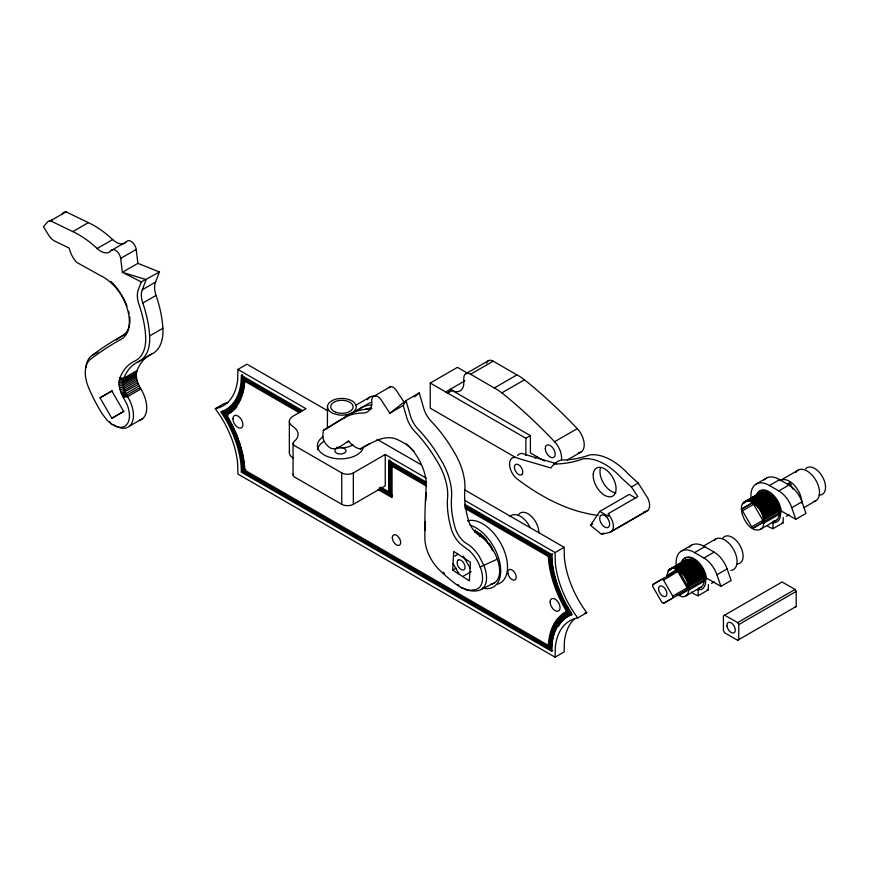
<?xml version="1.0" encoding="UTF-8"?>
<svg xmlns="http://www.w3.org/2000/svg" width="869" height="869" viewBox="0 0 869 869"><rect width="100%" height="100%" fill="white"/><g stroke="black" fill="none" stroke-linecap="round" stroke-linejoin="round"><path stroke-width="1.3" d="M672.758 596.123L672.758 597.981L663.579 603.314L661.896 602.347L652.771 586.575L652.771 584.609L661.939 579.221L663.536 580.144L672.758 596.123L687.183 587.792L688.454 587.498L688.454 589.953L678.906 595.504L678.005 594.993L687.183 589.649L688.454 589.953M666.773 576.581C669.727 555.91 691.681 579.21 688.769 590.105A15.588 9.005 60 0 1 682.165 596.775L676.734 594.624M683.729 561.7C694.157 554.172 705.15 571.487 704.194 581.198A15.588 9.005 60 0 1 698.828 587.857M724.616 615.143L737.64 622.595L738.769 624.561L738.759 639.617L737.629 640.279L724.627 632.795L723.442 630.731L723.41 615.849L782.046 581.991L795.07 589.443L796.2 591.409L796.189 606.464L737.629 640.279M763.84 523.181A15.892 9.179 60 0 1 756.464 529.916C744.69 529.732 732.306 497.655 750.892 501.641C758.854 505.4 764.101 514.437 763.84 523.181L779.265 514.274C780.047 504.4 769.717 487.52 758.767 493.907M327.385 428.623L327.494 406.464M234.663 404.672A77.96 45.014 60 0 1 226.44 411.276L222.79 413.003L225.31 416.99A77.96 45.014 60 0 1 242.19 465.741L242.538 471.476L552.76 650.599L551.619 651.25L241.376 472.128L241.071 465.23A76.363 44.091 60 0 0 224.528 417.489L221.063 412.015L225.658 409.875A76.363 44.091 60 0 0 242.201 381.23L242.516 374.691L241.376 375.343L241.071 381.882A76.363 44.091 60 0 1 224.528 410.526L221.063 412.015M452.695 570.086L453.716 551.424L470.379 562.221L469.358 580.883L452.695 570.086L456.019 568.163M243.668 376.668L242.538 377.32L242.19 382.686A77.96 45.014 60 0 1 225.31 411.928L222.79 413.003M244.71 378.819L244.45 382.827A79.568 45.938 60 0 1 227.222 412.677L224.517 414.002L226.092 416.49A79.568 45.938 60 0 1 243.32 466.24L243.592 470.781L549.414 647.362L549.686 643.114A79.568 45.938 60 0 1 566.914 613.264L568.489 612.591L566.914 610.103A79.568 45.938 60 0 1 549.686 560.353L549.414 555.812M245.775 380.503L244.645 381.154L244.45 384.283A81.165 46.861 60 0 1 226.874 414.73L226.244 415.002L226.874 415.99A81.165 46.861 60 0 1 244.45 466.74L244.645 470.086L549.382 646.025M110.971 281.437A38.964 22.496 60 0 1 129.362 320.846L129.362 322.964A37.052 21.399 60 0 1 122.714 338.313L121.454 339.106A712.341 411.265 60 0 0 91.408 358.604L89.757 359.853A30.513 17.619 60 0 0 87.573 385.032L88.812 388.204A108.038 62.383 60 0 0 95.677 402.51L98.251 407.192A108.256 62.503 60 0 0 102.368 414.057L107.311 420.466L111.275 423.898A23.018 13.285 60 0 0 127.015 424.213A23.018 13.285 60 0 0 126.809 403.922C122.583 396.123 116.87 387.15 119.933 377.917A78.047 45.058 60 0 1 134.847 360.983A46.448 26.809 60 0 0 145.634 336.422A91.288 52.705 60 0 0 138.975 304.389L138.519 302.977A22.029 12.72 60 0 1 138.073 290.365L141.267 281.914L159.396 271.975L137.899 263.35L122.377 272.312L120.661 258.397A7.376 4.258 60 0 0 116.565 251.043A7.376 4.258 60 0 0 111.091 250.587A17.228 9.95 60 0 1 97.132 248.512A87.172 50.326 60 0 0 72.822 231.599L50.489 220.802A11.536 6.659 60 0 0 46.644 223.159L43.45 226.766L47.98 234.065A11.536 6.659 60 0 0 54.704 241.082L69.248 248.121A19.096 11.025 60 0 0 76.581 262.319L100.283 275.506A36.585 21.171 55.7 0 1 126.993 306.062M139.453 420.259A25.473 14.708 60 0 0 140.865 389.019C137.519 383.642 135.032 376.831 137.096 370.542A75.592 43.646 60 0 1 151.543 354.161A48.881 28.221 60 0 0 162.883 328.308A93.733 54.117 60 0 0 156.051 295.427A19.585 11.308 60 0 1 155.573 282.077L159.396 271.975M676.734 569.64L676.364 570.89L667.196 576.277L667.196 575.245L676.734 569.64L678.863 570.879L688.454 587.498M392.049 411.906L389.823 413.188L381.111 399.794A7.376 4.856 60.7 0 0 374.843 395.971A7.376 4.856 60.7 0 0 371.726 401.054A17.228 11.33 60.7 0 1 363.285 413.014A87.172 57.354 60.7 0 0 341.093 419.39L323.377 430.394L322.703 436.868A11.536 7.593 60.7 0 0 328.243 446.416C334.815 452.901 342.875 444.298 348.523 440.985A19.096 12.568 60.7 0 0 360.331 448.958C372.062 442.734 385.803 432.881 399.284 440.485A36.737 23.702 53.2 0 1 413.959 451.359M113.339 424.463A25.473 14.708 60 0 0 131.827 423.127A25.473 14.708 60 0 0 127.602 396.677C124.256 391.3 121.758 384.5 123.822 378.2A75.592 43.646 60 0 1 138.269 361.819A48.881 28.221 60 0 0 149.62 335.966A93.733 54.117 60 0 0 142.788 303.085A19.585 11.308 60 0 1 142.31 289.746L146.133 279.633L122.377 272.312L141.267 281.914M479.569 536.358L480.438 534.348A17.684 10.211 60 0 1 480.818 533.751M681.22 562.699L682.078 560.69A17.684 10.211 60 0 1 702.597 569.532A17.684 10.211 60 0 1 697.427 589.682M756.063 495.623L756.932 493.614A17.684 10.211 60 0 1 777.451 502.456A17.684 10.211 60 0 1 772.28 522.606M406.551 443.896A38.964 22.496 60 0 1 418.934 459.647L420.161 461.917A37.052 21.399 60 0 1 426.223 484.88L426.147 486.944A712.341 411.265 60 0 0 424.865 536.781L424.898 539.714A30.513 17.619 60 0 0 438.465 568.989L440.8 571.226A116.424 67.282 60 0 0 452.575 581.557C459.831 587.563 469.195 592.81 478.83 590.464A25.473 14.708 60 0 0 483.892 565.469L479.558 556.931A25.473 14.708 60 0 0 467.283 543.983L466.11 543.288A18.032 10.406 60 0 1 455.084 527.646A75.592 43.646 60 0 1 451.674 496.112A47.643 27.504 60 0 0 439.833 458.082A93.733 54.117 60 0 0 418.087 429.123A19.585 11.308 60 0 1 410.211 415.165L405.986 400.598L389.823 413.188L403.205 405.443L405.986 400.598L419.26 392.94L423.475 407.507A19.585 11.308 60 0 0 431.35 421.454A93.733 54.117 60 0 1 453.097 450.424A47.643 27.504 60 0 1 464.937 488.454A75.592 43.646 60 0 0 468.348 519.988A18.032 10.406 60 0 0 479.373 535.63L480.546 536.325A29.709 17.163 60 0 1 497.329 559.158A26.515 15.305 60 0 1 490.887 584.174M598.089 515.447A217.619 125.647 60 0 1 589.627 514.1L579.775 511.743A217.619 125.647 60 0 1 518.597 480.046A13.187 7.615 60 0 1 509.842 466.968L509.538 464.057A13.187 7.615 60 0 1 518.597 458.517L550.881 467.946C553.901 463.601 558.886 459.158 564.578 460.016A223.127 129.677 61 0 0 584.815 456.573L589.562 454.976A58.592 33.826 60 0 1 628.559 474.322L638.204 483.055L647.829 498.241A12.285 7.093 60 0 1 646.199 511.363L609.951 532.284L601.587 534.337L590.496 525.343L599.816 511.385L629.265 494.385L635.684 498.089M678.863 570.879L663.536 580.144M414.296 396.959L419.26 392.94M328.949 427.146L360.711 407.995A87.172 42.646 59.4 0 1 371.932 404.943M357.778 410.277L367.663 403.987A87.172 42.646 59.4 0 1 371.541 402.206M343.635 418.108L347.872 415.48A87.172 57.354 60.7 0 1 370.064 409.103L371.78 408.778M454.563 556.247L457.996 554.226M742.452 508.593L751.75 503.129L753.542 504.172L762.895 520.379L762.895 522.443L753.586 527.863L751.718 526.777L742.452 510.787L742.452 508.593L752.826 502.608M788.465 483.522L789.356 483.001L792.93 489.193M463.09 576.31L471.117 571.639M50.489 220.802L66.022 211.83L88.356 222.638A87.172 50.326 60 0 1 112.666 239.551A17.228 9.95 60 0 0 125.853 242.44M49.978 221.237L52.194 219.955M72.822 231.599L88.356 222.638M97.132 248.512L112.666 239.551M111.091 250.587L126.624 241.625A7.376 4.258 60 0 1 132.099 242.071A7.376 4.258 60 0 1 136.194 249.436L137.899 263.35M120.661 258.397L136.194 249.436M142.31 289.746L155.573 282.077M142.788 303.085L156.051 295.427M85.912 367.685A32.957 19.02 60 0 1 92.364 355.247A714.774 412.677 60 0 1 122.507 335.684L125.831 333.761M92.364 355.247L97.893 352.054M149.62 335.966L162.883 328.308M138.269 361.819L151.543 354.161M137.096 370.542L123.822 378.2L119.933 377.917M136.705 371.769L123.441 379.427L119.498 379.275M136.455 373.094L123.192 380.763L119.216 380.796M136.335 374.528L123.061 382.197L119.075 382.425M136.346 376.049L123.072 383.707L119.086 384.141M100.044 397.806L111.873 391.017L123.659 411.482L111.829 418.261L100.044 397.806L112.242 390.757M136.487 377.635L123.224 385.293L119.249 385.945M136.77 379.275L123.507 386.933L119.574 387.802M137.183 380.937L123.909 388.595L120.031 389.692M137.715 382.632L124.441 390.29L120.639 391.615M138.367 384.315L121.378 393.527L126.733 395.265L139.996 387.607M139.127 385.977L125.864 393.635L121.378 393.527M123.235 397.263L127.602 396.677L140.865 389.019M111.829 418.261L124.028 411.222M129.448 426.19L142.712 418.532M574.018 619.282A71.551 41.31 60 0 0 564.383 641.876L564.144 651.935L555.085 657.17L237.921 474.061L237.693 463.731A71.551 41.31 60 0 0 215.273 408.669A71.551 41.31 60 0 0 237.693 379.481L237.921 369.423L246.992 364.198L327.83 410.863M215.273 408.669L224.332 403.433A71.551 41.31 60 0 0 227.917 402.51M226.244 415.002L228.004 414.078A81.165 46.861 60 0 0 236.792 406.931M355.736 405.28L369.705 397.22M243.57 470.531L244.721 470.129M243.592 470.781L245.775 469.423M241.376 472.128L242.516 471.476L242.201 464.578A76.363 44.091 60 0 0 238.779 446.796M373.887 396.253L390.333 386.748M323.377 430.394L328.678 427.331M515.371 457.322L430.253 408.18L430.253 383.044L457.431 367.359L467.348 373.083M465.773 373.768L488.421 360.689M450.207 389.345L453.455 391.05A17.782 10.265 60 0 0 463.774 384.12L463.785 378.124A9.548 5.507 60 0 1 470.542 374.246L493.19 361.167L516.946 374.908A49.348 28.492 60 0 1 524.507 379.796L527.7 382.36A394.961 228.026 60 0 1 571.215 422.377L577.244 428.645A16.022 9.244 60 0 1 584.218 443.896A16.022 9.244 60 0 1 578.569 452.825M430.253 383.044L445.678 391.952L464.926 380.839M445.678 391.952L447.307 392.929L451.837 390.322M447.307 392.929L452.119 390.442L530.405 435.641L530.405 452.923L544.418 461.015M360.331 448.958L369.553 443.624M470.542 374.246L494.298 387.987L516.946 374.908M237.921 369.423L305.964 408.712L293.114 416.132A12.818 7.397 0 0 0 293.114 426.592A20.845 12.036 0 0 1 294.428 441.191A5.942 3.433 0 0 0 294.797 445.808L341.745 472.91A8.19 4.725 0 0 0 353.335 472.91L385.249 454.487L426.244 478.156M494.298 387.987A49.348 28.492 60 0 1 501.858 392.875L524.507 379.796M390.92 461.678L389.779 462.33L426.147 483.327M393.179 465.599L392.049 466.262L426.136 485.934M293.364 473.681A5.942 3.433 0 0 0 294.797 477.19L341.745 504.302A8.19 4.725 0 0 0 353.335 504.302L385.249 485.88L385.249 454.487M389.779 491.104L388.649 491.756L388.649 460.374L426.168 482.034M379.318 487.683L389.779 493.722L390.92 493.071L380.503 487.064M392.049 495.026L390.92 495.688L390.92 464.296L426.136 484.63M447.589 393.06L525.864 438.258L530.405 435.641M501.858 392.875L505.041 395.438A394.961 228.026 60 0 1 548.567 435.456L554.596 441.724L577.244 428.645M534.935 458.148L537.194 456.844M567.327 459.951L580.916 452.097M553.944 464.024L557.789 463.937A223.127 129.677 61 0 0 582.773 458.897A58.592 33.826 60 0 1 621.759 478.243L631.415 486.977L638.204 483.055M599.816 511.385L608.376 516.327L608.376 513.59L637.824 496.59L631.415 486.977M590.496 525.343L592.756 524.029M464.85 505.682L550.468 555.117L552.76 553.814M464.915 508.332L548.361 556.508L549.49 555.856L464.872 506.996M464.893 500.468L555.085 552.532L564.144 547.307L564.383 557.637A71.551 41.31 60 0 0 586.792 612.699L577.733 617.935A71.551 41.31 60 0 0 555.313 647.112L555.085 657.17M601.587 534.337L603.846 533.034M611.559 531.372L647.807 510.44M756.139 484.033L766.339 478.146M751.174 499.175A25.483 14.719 60 0 1 769.423 485.521L779.612 479.645L788.976 485.054A20.552 11.873 60 0 1 801.968 501.815L805.987 513.394L795.798 519.282L781.991 511.417L781.405 511.895A17.673 10.211 60 0 0 771.303 493.244A17.673 10.211 60 0 0 757.822 493.092M780.536 480.329L798.198 470.118M744.212 502.021L760.636 492.538M743.755 502.391L761.179 492.332M743.343 502.814L761.744 492.191M742.962 503.281L746.265 501.37M746.916 501L762.341 492.093M742.626 503.781L744.831 502.51M747.536 500.968L762.96 492.06M748.176 500.989L763.601 492.082M748.839 501.065L764.264 492.158M749.512 501.207L764.937 492.299M750.197 501.391L765.622 492.484M750.892 501.641L766.317 492.734M751.587 501.945L767.012 493.038M752.293 502.304L767.718 493.396M752.999 502.706L768.424 493.809M753.705 503.173L769.13 494.265M567.272 611.211A81.165 46.861 60 0 0 549.686 641.659L549.49 644.787L548.361 645.439L548.556 642.31A81.165 46.861 60 0 1 566.132 611.863L567.891 610.94L567.272 609.951A81.165 46.861 60 0 1 553.336 578.113M787.987 483.892L790.345 482.545M754.411 503.672L769.836 494.776M742.452 510.787L753.977 504.129M755.096 504.226L770.521 495.33M769.423 485.521L778.787 490.931L788.976 485.054M789.095 485.445L791.301 484.174M755.791 504.824L771.216 495.927M756.454 505.465L771.878 496.568M557.844 585.825A77.96 45.014 60 0 0 568.826 608.952L571.346 612.938L570.216 613.59L567.696 609.604A77.96 45.014 60 0 1 550.816 560.863L550.468 555.117M757.116 506.149L772.541 497.242M757.757 506.866L773.182 497.959M681.296 551.109L691.485 545.221M758.376 507.615L773.801 498.708M758.974 508.398L774.398 499.49M759.539 509.212L774.963 500.305M760.082 510.049L775.506 501.141M760.603 510.896L776.028 502M761.081 511.776L776.506 502.869M703.597 546.014L715.752 538.997M761.537 512.667L776.962 503.759M676.332 566.251A25.483 14.719 60 0 1 694.57 552.597L704.77 546.72L714.133 552.13A20.552 11.873 60 0 1 727.114 568.891L731.133 580.47L720.944 586.358L707.149 578.493L706.551 578.971A17.673 10.211 60 0 0 697.231 560.961A17.673 10.211 60 0 0 683.784 559.06M761.95 513.568L777.375 504.661M762.33 514.47L777.755 505.562M762.667 515.382L778.092 506.475M669.532 569.369L685.934 559.897M669.087 569.727L686.467 559.701M668.674 570.14L687.021 559.549M668.304 570.607L687.607 559.462M667.989 571.085L671.292 569.184M672.791 568.337L688.215 559.43M762.971 516.295L778.396 507.387M673.421 568.359L688.845 559.451M674.062 568.435L689.486 559.527M763.232 517.207L778.657 508.3M674.724 568.565L690.149 559.658M675.387 568.75L690.812 559.853M763.449 518.109L778.874 509.201M676.071 568.999L691.496 560.092M763.623 518.999L779.048 510.092M676.755 569.293L692.18 560.386M677.451 569.64L692.875 560.733M751.718 526.777L763.243 520.129M763.753 519.879L779.178 510.972M652.771 584.609L676.364 570.89L677.961 571.824L687.183 587.792L687.183 589.649L663.579 603.314M678.146 570.042L693.571 561.135M678.83 570.499L694.255 561.591M763.884 521.574L779.308 512.667M753.586 527.863L763.96 521.867M679.525 570.987L694.95 562.08M680.199 571.53L695.624 562.623M694.57 552.597L703.933 558.007L714.133 552.13M795.798 519.282L791.778 507.702L801.968 501.815M680.872 572.117L696.297 563.21M681.535 572.747L696.96 563.84M682.176 573.41L697.601 564.513M682.806 574.116L698.231 565.208M760.592 529.264L776.017 520.357M683.403 574.854L698.828 565.947M683.99 575.615L699.415 566.718M684.555 576.408L699.979 567.511M803.716 507.746L815.872 500.74M685.087 577.233L700.512 568.326M685.587 578.07L701.011 569.162M767.37 525.875A25.483 14.719 60 0 0 772.997 528.678L783.186 522.79L783.186 517.479M686.065 578.928L701.489 570.021M686.51 579.797L701.935 570.89M686.912 580.677L702.337 571.769M687.281 581.567L702.706 572.66M687.618 582.458L703.043 573.562M687.911 583.36L703.336 574.452M688.161 584.25L703.586 575.343M688.378 585.13L703.803 576.223M688.552 585.999L703.977 577.103M688.683 586.868L704.107 577.961M688.813 588.53L704.238 579.623M688.769 590.105L704.194 581.198M720.944 586.358L716.925 574.778L727.114 568.891M685.587 596.069L701.011 587.162M691.398 592.147A25.483 14.719 60 0 0 698.144 595.754L708.344 589.866L708.344 584.555M737.64 622.595L795.07 589.443M738.769 624.561L796.2 591.409M795.059 607.116L796.189 606.464M347.448 442.039L349.045 441.202M482.186 588.9L494.526 582.827M497.329 559.158L480.144 566.968A23.018 13.285 60 0 1 475.571 589.551L470.248 590.409L466.468 589.584M224.517 414.002L226.092 413.329A79.568 45.938 60 0 0 243.32 383.479L243.592 379.232L300.305 411.982M571.346 612.938L567.696 614.665A77.96 45.014 60 0 0 550.816 643.918L550.468 649.273L551.609 648.622L551.945 643.256A77.96 45.014 60 0 1 568.826 614.014M571.921 614.426L569.608 615.415A76.363 44.091 60 0 0 558.419 626.364M643.81 511.95L646.199 511.363M126.733 395.265L122.247 395.417L127.602 396.677M336.814 447.253L338.552 447.546A14.415 8.375 0.3 0 0 353.107 444.58M556.41 463.655L525.397 454.596A13.187 7.615 60 0 0 517.533 455.53M460.646 587.433L469.032 590.388M377.092 439.312L421.519 464.958M464.774 489.931L564.144 547.307M241.376 375.343L302.564 410.668M464.806 504.346L551.619 554.465L551.934 561.363A76.363 44.091 60 0 0 568.478 609.104L571.943 614.589L568.478 616.067A76.363 44.091 60 0 0 551.934 644.711L551.619 651.25M242.538 377.32L301.434 411.319M244.645 381.154L299.164 412.634M379.069 488.845L392.006 496.318M377.939 489.497L392.049 497.644L392.049 464.948M457.691 584.424L458.745 585.206M109.733 421.747L111.275 423.898M404.628 403.107L396.644 390.833A7.376 3.606 59.4 0 0 389.301 387.835M566.762 611.602L566.132 610.603A81.165 46.861 60 0 1 548.556 559.853L548.361 556.508M227.374 414.339L228.004 415.339M225.647 413.351L227.222 415.838A79.568 45.938 60 0 1 230.643 421.889M222.203 411.352L225.658 416.838A76.363 44.091 60 0 1 234.054 433.414M608.376 513.59L611.58 519.173A12.285 7.093 60 0 1 609.951 532.284M453.086 563.612L458.951 573.746M463.21 556.084L470.455 568.641M403.205 405.443L406.735 417.62A22.029 12.72 60 0 0 414.176 430.818L415.176 431.904A91.288 52.705 60 0 1 436.357 460.114A45.21 26.103 60 0 1 447.698 496.21A78.047 45.058 60 0 0 451.228 528.797L451.826 530.677A20.476 11.818 60 0 0 463.731 546.514L469.575 550.903A26.157 15.121 60 0 1 480.144 566.968M551.609 554.465L551.945 560.201A77.96 45.014 60 0 0 553.868 572.204M244.645 468.804L244.45 465.588A79.568 45.938 60 0 0 243.874 460.755M801.859 502.401L801.707 500.511A17.673 10.211 60 0 0 792.854 483.794A17.673 10.211 60 0 0 779.993 480.676M772.997 522.03L772.997 528.678M698.144 589.106L698.144 595.754M555.085 552.532L555.313 562.862A71.551 41.31 60 0 0 577.733 617.935M525.864 438.258L525.864 455.454M389.779 459.712L389.779 493.722M353.335 472.91L353.335 504.302M341.745 472.91L341.745 504.302M293.059 443.538L293.059 474.93M289.355 421.356L289.355 452.749M796.699 471.346A17.684 10.211 60 0 1 815.882 480.329A17.684 10.211 60 0 1 814.057 501.424M795.895 472.454A17.684 10.211 60 0 1 796.276 471.867M819 495.026A15.37 8.875 60 0 0 825.55 487.683A15.37 8.875 60 0 0 819.619 472.682L819.011 471.986A15.37 8.875 60 0 0 805.693 468.76M801.859 502.412A17.673 10.211 60 0 1 801.859 503.314M714.242 540.225A17.684 10.211 60 0 1 733.697 549.697A17.684 10.211 60 0 1 730.938 570.412M737.162 563.927A15.37 8.875 60 0 0 743.104 556.171A15.37 8.875 60 0 0 737.173 541.561L736.554 540.866A15.37 8.875 60 0 0 722.878 538.096M116.196 339.985A714.774 412.677 60 0 1 117.858 338.867M118.684 338.313A714.774 412.677 60 0 1 122.04 336.14M122.877 335.608A714.774 412.677 60 0 1 124.571 334.543M62.177 214.187A11.536 6.659 60 0 1 66.022 211.83M128.699 311.417A36.585 21.171 55.7 0 1 129.188 313.524M129.698 316.62A36.585 21.171 55.7 0 1 129.894 318.619A34.619 19.987 60 0 1 122.507 335.684M783.186 522.79A25.483 14.719 60 0 1 782.078 522.399M764.188 479.938A25.483 14.719 60 0 1 779.612 479.645M779.265 514.274A15.892 9.179 60 0 1 774.952 520.824M774.388 520.976A15.892 9.179 60 0 1 773.171 521.107M789.03 514.73A17.684 10.211 60 0 1 786.173 516.175M778.787 490.931A20.552 11.873 60 0 1 791.778 507.702M708.344 589.866A25.483 14.719 60 0 1 707.236 589.475M689.334 547.025A25.483 14.719 60 0 1 704.77 546.72M682.969 560.168A17.673 10.211 60 0 1 683.36 559.582M714.177 581.806A17.684 10.211 60 0 1 711.32 583.251M703.933 558.007A20.552 11.873 60 0 1 716.925 574.778M474.854 532.208A25.483 14.719 60 0 1 475.473 530.057M509.994 516.631A17.684 10.211 60 0 1 530.209 527.57M518.304 515.002A15.37 8.875 60 0 1 532.306 517.272L532.925 517.967A15.37 8.875 60 0 1 538.845 532.969M367.435 399.697A19.227 11.101 60 0 1 375.256 396.286M584.381 613.264A71.551 41.31 60 0 1 586.792 612.699M237.867 400.098A77.96 45.014 60 0 1 235.521 403.607M293.114 457.985A12.818 7.397 0 0 1 289.801 450.837M557.409 584.576A77.96 45.014 60 0 1 554.15 573.431M234.565 434.619A76.363 44.091 60 0 1 238.421 445.58M554.389 628.048A79.568 45.938 60 0 1 555.856 624.985M556.953 623.084A79.568 45.938 60 0 1 568.044 612.612M231.176 422.91A79.568 45.938 60 0 1 233.25 427.037M233.739 428.08A79.568 45.938 60 0 1 238.432 439.442M238.877 440.713A79.568 45.938 60 0 1 243.678 459.527M552.977 576.82A81.165 46.861 60 0 1 550.685 566.631M550.479 565.371A81.165 46.861 60 0 1 549.686 559.201M467.522 520.911A35.238 20.345 60 0 1 502.445 546.601A35.238 20.345 60 0 1 497.655 584.153M317.478 449.631A23.072 13.317 0 0 1 324.148 441.365M363.438 446.72A23.072 13.317 0 0 1 331.328 457.778A23.072 13.317 0 0 1 323.225 436.705M470.107 525.158A35.238 20.345 60 0 1 499.925 563.242A35.238 20.345 60 0 1 482.491 588.041M474.441 530.872A30.437 17.576 60 0 1 490.855 547.394M491.485 548.502A30.437 17.576 60 0 1 492.658 550.761M474.898 530.611A30.437 17.576 60 0 1 487.009 540.887M482.295 535.565A30.752 17.76 60 0 1 486.347 539.801M489.312 543.668A30.752 17.76 60 0 1 492.527 548.947M615.904 492.897A16.174 9.342 60 0 1 612.33 491.854L610.494 490.789A16.174 9.342 60 0 1 599.979 472.084L600.055 469.999A16.174 9.342 60 0 1 600.425 468.13M425.375 530.253A714.774 412.677 60 0 1 425.375 521.791M425.843 500.902A714.774 412.677 60 0 1 426.212 492.669M444.559 573.431A119.01 68.77 60 0 1 443.233 572.182M364.719 409.56A84 40.8 59.3 0 1 371.552 407.941M554.596 441.724A16.022 9.244 60 0 1 561.483 459.495M486.673 363.166A9.548 5.507 60 0 1 486.955 362.362M487.346 361.678A9.548 5.507 60 0 1 493.19 361.167M593.266 473.92L593.19 476.006A16.174 9.342 60 0 0 610.201 496.829A16.174 9.342 60 0 0 610.994 474.778A16.174 9.342 60 0 0 593.266 473.92M522.139 474.235L521.433 474.8A5.931 3.422 60 0 1 514.6 468.76A5.931 3.422 60 0 1 519.141 465.111A5.931 3.422 60 0 1 522.139 474.235M458.463 559.962L458.126 560.157A5.605 3.237 60 0 0 458.126 566.23L458.463 566.816A5.605 3.237 60 0 0 463.72 569.847L464.057 569.651A5.605 3.237 60 0 0 464.057 563.579L463.72 562.993A5.605 3.237 60 0 0 458.463 559.962M345.873 414.861L344.102 415.078A14.415 8.375 0.3 0 1 338.704 414.947L333.75 413.677A14.415 8.375 0.3 0 1 329.948 411.439L329.025 410.537A14.415 8.375 0.3 0 1 331.741 400.826A14.415 8.375 0.3 0 1 348.48 399.371L350.044 399.914A14.415 8.375 0.3 0 1 353.846 402.151L355.975 405.041A14.415 8.375 0.3 0 1 345.873 414.861M607.67 518.391L607.029 517.544A7.05 4.073 60 0 0 599.697 518.304A7.05 4.073 60 0 0 606.877 527.711A7.05 4.073 60 0 0 607.67 518.391M726.973 625.995A5.931 3.422 60 0 0 733.729 632.958A5.931 3.422 60 0 0 732.643 624.04A5.931 3.422 60 0 0 726.973 625.995M658.593 589.573A5.931 3.422 60 0 0 665.35 596.536A5.931 3.422 60 0 0 664.264 587.629A5.931 3.422 60 0 0 658.593 589.573M392.31 537.661A5.931 3.422 60 0 0 398.599 545.482A5.931 3.422 60 0 0 398.599 537.096A5.931 3.422 60 0 0 392.31 537.661M507.93 573.442A5.931 3.422 60 0 0 514.85 579.96A5.931 3.422 60 0 0 513.297 570.879A5.931 3.422 60 0 0 507.93 573.442M232.935 418.869A7.05 4.073 60 0 0 240.42 428.167A7.05 4.073 60 0 0 240.42 418.195A7.05 4.073 60 0 0 232.935 418.869M550.099 601.978A7.05 4.073 60 0 0 557.572 611.276A7.05 4.073 60 0 0 557.572 601.305A7.05 4.073 60 0 0 550.099 601.978M337.661 453.585A5.605 3.237 0 0 0 346.068 450.783A5.605 3.237 0 0 0 337.661 447.98A5.605 3.237 0 0 0 337.661 453.585M335.955 412.297A11.21 6.518 0.3 0 0 353.107 407.061A11.21 6.518 0.3 0 0 336.629 401.033A11.21 6.518 0.3 0 0 335.955 412.297M545.276 448.426A7.05 4.073 60 0 0 552.749 457.724A7.05 4.073 60 0 0 552.749 447.763A7.05 4.073 60 0 0 545.276 448.426"/></g></svg>
